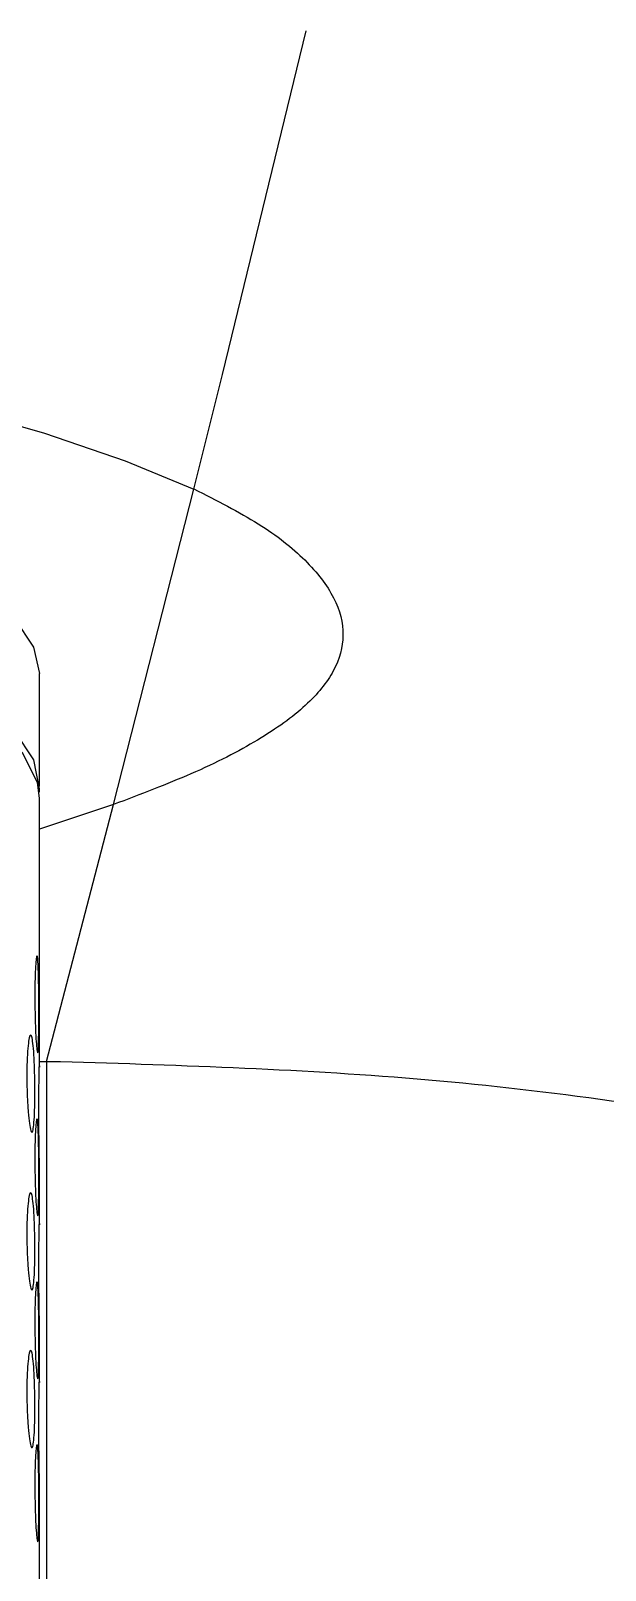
# Model space of a CAD drawing. Extents: x -51 to 27, y -13 to 136.
# Drawn here: x -9.452 to -8.861, y 59.732 to 61.317 of the extents above; entities that cross this region are included whole.
import ezdxf

# ---------------------------------------------------------------- set-up
doc = ezdxf.new("R2010")
doc.units = 0
doc.header["$MEASUREMENT"] = 0
doc.layers.add('GEOMETRY', color=2, linetype='Continuous', lineweight=25)

# ---------------------------------------------------------------- blocks, each defined once
blk = doc.blocks.new('2026 MONTERREY-BLOOM')
at = {"layer": 'GEOMETRY'}
for p, q in [((2.4272, -22.7513), (2.5132, -22.3974)), ((2.3978, -22.8693), (2.4272, -22.7513)), ((2.3151, -23.1941), (2.3978, -22.8693)), ((2.2387, -23.1753), (2.2387, -23.0593)), ((2.2387, -23.4646), (2.2387, -23.1876)), ((2.3151, -23.1941), (2.2387, -23.2196)), ((2.246, -23.4586), (2.3151, -23.1941)), ((2.2387, -23.4586), (2.246, -23.4586)), ((2.246, -23.4585), (2.2605, -23.4586)), ((2.2387, -23.6269), (2.2387, -23.5625)), ((2.2387, -23.7893), (2.2387, -23.7248)), ((2.2387, -24.1838), (2.2387, -23.8872))]:
    blk.add_line(p, q, dxfattribs=at)
at = {"layer": 'GEOMETRY', "flags": 128}
for points in [[(1.0105, -22.6178), (1.1825, -22.6325), (1.3474, -22.6492), (1.5047, -22.6678), (1.6533, -22.688), (1.7927, -22.71), (1.922, -22.7334), (2.0407, -22.7583), (2.1481, -22.7844), (2.2438, -22.8117), (2.3271, -22.8401), (2.3978, -22.8693), (2.3978, -22.8693)], [(1.0054, -22.7185), (1.1623, -22.7342), (1.3114, -22.7517), (1.4518, -22.7709), (1.5828, -22.7918), (1.7036, -22.8143), (1.8135, -22.8381), (1.9118, -22.8632), (1.998, -22.8895), (2.0716, -22.9167), (2.1322, -22.9447), (2.1795, -22.9734), (2.2131, -23.0026), (2.2328, -23.0321), (2.2387, -23.0593)], [(1.0054, -22.8345), (1.1623, -22.8501), (1.3114, -22.8676), (1.4518, -22.8869), (1.5828, -22.9078), (1.7036, -22.9302), (1.8135, -22.9541), (1.9118, -22.9792), (1.998, -23.0055), (2.0716, -23.0327), (2.1322, -23.0607), (2.1795, -23.0894), (2.2131, -23.1186), (2.2328, -23.1481), (2.2386, -23.1778), (2.2384, -23.1814)], [(2.2387, -23.1876), (2.2366, -23.1714), (2.2212, -23.1407), (2.1908, -23.1103), (2.1457, -23.0804), (2.0862, -23.0511), (2.0126, -23.0227), (1.9253, -22.9954), (1.8249, -22.9691), (1.7121, -22.9443), (1.5875, -22.9209), (1.4518, -22.8992)]]:
    blk.add_lwpolyline(points, dxfattribs=at)
at = {"layer": 'GEOMETRY'}
for points, knots in [([(-36.6427, -38.9849), (-36.6428, -38.748), (-36.6429, -38.2513), (-36.6431, -37.4958), (-36.643, -36.7174), (-36.6423, -35.9379), (-36.6409, -35.1552), (-36.6388, -34.37), (-36.6343, -33.1243), (-36.6247, -31.4274), (-36.6007, -28.7277), (-36.5557, -25.4875), (-36.48, -22.0033), (-36.3837, -18.8258), (-36.2694, -15.9518), (-36.1467, -13.5568), (-36.0218, -11.6425), (-35.9083, -10.2086), (-35.8038, -9.1111), (-35.7174, -8.3466), (-35.6715, -7.9173), (-35.5982, -7.4928), (-35.4908, -7.0801), (-35.3398, -6.6435), (-35.1358, -6.1898), (-34.8703, -5.7277), (-34.5603, -5.2943), (-34.2088, -4.8937), (-33.8193, -4.53), (-33.3956, -4.2066), (-32.942, -3.9269), (-32.4916, -3.7075), (-32.0535, -3.5411), (-31.634, -3.4198), (-31.1992, -3.3309), (-30.7502, -3.28), (-30.3002, -3.2288), (-29.6557, -3.1612), (-28.8172, -3.0818), (-27.5048, -2.9746), (-25.9207, -2.8687), (-23.9532, -2.7617), (-21.8759, -2.6679), (-19.6786, -2.5868), (-17.2507, -2.5139), (-14.59, -2.4519), (-11.7055, -2.4029), (-8.8195, -2.3695), (-5.9364, -2.3497), (-3.0548, -2.3416), (-0.5983, -2.3393), (1.4461, -2.34), (3.0915, -2.3423), (4.7536, -2.3465), (6.4156, -2.3534), (8.0545, -2.3645), (10.4077, -2.3864), (13.4813, -2.429), (16.9743, -2.5047), (20.1483, -2.6009), (23.0112, -2.7146), (25.3952, -2.8364), (27.3074, -2.9606), (28.7412, -3.0736), (29.84, -3.1777), (30.6063, -3.2639), (31.0378, -3.31), (31.4634, -3.3805), (31.8765, -3.4857), (32.3137, -3.6341), (32.7687, -3.8357), (33.2323, -4.0987), (33.6676, -4.4064), (34.0701, -4.7558), (34.436, -5.1433), (34.7616, -5.5651), (35.0437, -6.0171), (35.2785, -6.4922), (35.464, -6.9855), (35.6016, -7.491), (35.6829, -8.0099), (35.7387, -8.5338), (35.8146, -9.2299), (35.8967, -10.0974), (36.0051, -11.4079), (36.112, -12.9931), (36.2405, -15.3392), (36.3619, -18.1726), (36.4654, -21.4568), (36.5399, -24.7062), (36.5915, -27.9302), (36.6206, -30.8028), (36.6357, -33.3227), (36.6407, -34.9225), (36.6423, -35.9634), (36.6428, -36.4441), (36.643, -36.9237), (36.6431, -37.4023), (36.643, -37.8963), (36.6429, -38.4238), (36.6428, -38.792), (36.6428, -38.9849)], [0, 0, 0, 0, 0.005138, 0.010771, 0.016381, 0.022015, 0.027673, 0.03335, 0.039042, 0.054682, 0.070145, 0.097582, 0.124946, 0.145709, 0.16651, 0.187309, 0.197707, 0.208103, 0.218498, 0.221609, 0.224784, 0.227857, 0.230942, 0.234019, 0.237865, 0.24171, 0.245555, 0.249401, 0.253246, 0.257092, 0.260938, 0.264783, 0.267936, 0.271088, 0.274241, 0.277546, 0.280882, 0.284062, 0.291597, 0.299143, 0.312612, 0.326021, 0.341866, 0.357701, 0.373696, 0.394533, 0.415407, 0.436247, 0.457116, 0.477921, 0.498728, 0.51038, 0.52225, 0.534405, 0.54642, 0.558287, 0.569942, 0.597446, 0.624936, 0.645697, 0.666299, 0.687058, 0.697455, 0.707849, 0.718242, 0.721382, 0.724571, 0.72765, 0.730727, 0.733804, 0.737651, 0.741498, 0.745344, 0.74919, 0.753036, 0.756881, 0.760725, 0.76457, 0.768352, 0.772136, 0.775907, 0.779727, 0.783559, 0.79109, 0.798621, 0.812071, 0.825537, 0.849567, 0.873561, 0.896782, 0.920041, 0.943476, 0.95907, 0.97468, 0.978164, 0.981639, 0.985104, 0.988563, 0.992016, 0.995816, 1, 1, 1, 1]), ([(2.3978, -22.8692), (2.4212, -22.8811), (2.4679, -22.9047), (2.5152, -22.9426), (2.5449, -22.9812), (2.5545, -23.0195), (2.5444, -23.0566), (2.5154, -23.0926), (2.4663, -23.1278), (2.4005, -23.1616), (2.3428, -23.1836), (2.3151, -23.1941)], [0, 0, 0, 0, 0.110393, 0.220787, 0.334386, 0.447986, 0.558379, 0.668772, 0.782373, 0.895975, 1, 1, 1, 1]), ([(2.2382, -23.4079), (2.2382, -23.4133), (2.2381, -23.4242), (2.2379, -23.4376), (2.2376, -23.4468), (2.2371, -23.4507), (2.2364, -23.4488), (2.2356, -23.4414), (2.2348, -23.4294), (2.2343, -23.414), (2.234, -23.397), (2.234, -23.3803), (2.2345, -23.3658), (2.2351, -23.3552), (2.2359, -23.3496), (2.2366, -23.3496), (2.2373, -23.3553), (2.2377, -23.3661), (2.238, -23.3806), (2.2381, -23.3953), (2.2382, -23.4043), (2.2382, -23.4079)], [0, 0, 0, 0, 0.053681, 0.107362, 0.16105, 0.214742, 0.268427, 0.322104, 0.375785, 0.429475, 0.483166, 0.536847, 0.590524, 0.644209, 0.697901, 0.751589, 0.805267, 0.858946, 0.912634, 0.966326, 1, 1, 1, 1]), ([(2.234, -23.4895), (2.234, -23.495), (2.2339, -23.5059), (2.2334, -23.5193), (2.2325, -23.5285), (2.2313, -23.5324), (2.2299, -23.5305), (2.2285, -23.5232), (2.2272, -23.5111), (2.2262, -23.4957), (2.2257, -23.4787), (2.2258, -23.462), (2.2265, -23.4475), (2.2276, -23.4369), (2.229, -23.4313), (2.2305, -23.4313), (2.2318, -23.437), (2.2329, -23.4477), (2.2336, -23.4623), (2.234, -23.4769), (2.234, -23.486), (2.234, -23.4895)], [0, 0, 0, 0, 0.053654, 0.107308, 0.160962, 0.214626, 0.268317, 0.322052, 0.375822, 0.429578, 0.48326, 0.536855, 0.590423, 0.644043, 0.697753, 0.75152, 0.805283, 0.859003, 0.912683, 0.966342, 1, 1, 1, 1]), ([(2.2387, -23.5625), (2.2387, -23.5623), (2.2387, -23.5618), (2.2386, -23.5551), (2.2384, -23.5433), (2.2382, -23.5278), (2.2381, -23.5108), (2.2382, -23.4941), (2.2383, -23.4797), (2.2385, -23.4689), (2.2386, -23.4638), (2.2387, -23.4625), (2.2387, -23.4645), (2.2387, -23.4646)], [0, 0, 0, 0, 0.042913, 0.149005, 0.255008, 0.360943, 0.466849, 0.572749, 0.678649, 0.78455, 0.890461, 0.996413, 1, 1, 1, 1]), ([(2.2605, -23.4586), (2.387, -23.4626), (2.6399, -23.4704), (3.0159, -23.5247), (3.3868, -23.6071), (3.6261, -23.6893), (3.7458, -23.7304)], [0, 0, 0, 0, 0.249981, 0.499976, 0.749982, 1, 1, 1, 1]), ([(2.2382, -23.5756), (2.2382, -23.5811), (2.2381, -23.592), (2.2379, -23.6054), (2.2376, -23.6146), (2.2371, -23.6185), (2.2364, -23.6166), (2.2356, -23.6092), (2.2348, -23.5972), (2.2343, -23.5818), (2.234, -23.5648), (2.234, -23.5481), (2.2345, -23.5336), (2.2351, -23.523), (2.2359, -23.5173), (2.2366, -23.5174), (2.2373, -23.5231), (2.2377, -23.5338), (2.238, -23.5484), (2.2381, -23.563), (2.2382, -23.5721), (2.2382, -23.5756)], [0, 0, 0, 0, 0.053681, 0.107362, 0.16105, 0.214742, 0.268427, 0.322104, 0.375785, 0.429475, 0.483166, 0.536847, 0.590524, 0.644209, 0.697901, 0.751589, 0.805267, 0.858946, 0.912634, 0.966326, 1, 1, 1, 1]), ([(2.234, -23.6519), (2.234, -23.6574), (2.2339, -23.6683), (2.2334, -23.6817), (2.2325, -23.6908), (2.2313, -23.6947), (2.2299, -23.6929), (2.2285, -23.6855), (2.2272, -23.6734), (2.2262, -23.658), (2.2257, -23.641), (2.2258, -23.6244), (2.2265, -23.6099), (2.2276, -23.5993), (2.229, -23.5936), (2.2305, -23.5937), (2.2318, -23.5994), (2.2329, -23.6101), (2.2336, -23.6246), (2.234, -23.6393), (2.234, -23.6484), (2.234, -23.6519)], [0, 0, 0, 0, 0.053654, 0.107308, 0.160962, 0.214626, 0.268317, 0.322052, 0.375822, 0.429578, 0.48326, 0.536855, 0.590423, 0.644043, 0.697753, 0.75152, 0.805283, 0.859003, 0.912683, 0.966342, 1, 1, 1, 1]), ([(2.2387, -23.7248), (2.2387, -23.7247), (2.2387, -23.7242), (2.2386, -23.7174), (2.2384, -23.7056), (2.2382, -23.6901), (2.2381, -23.6732), (2.2382, -23.6565), (2.2383, -23.642), (2.2385, -23.6313), (2.2386, -23.6261), (2.2387, -23.6249), (2.2387, -23.6269), (2.2387, -23.6269)], [0, 0, 0, 0, 0.042913, 0.149005, 0.255008, 0.360943, 0.466849, 0.572749, 0.678649, 0.78455, 0.890461, 0.996413, 1, 1, 1, 1]), ([(2.2382, -23.7434), (2.2382, -23.7489), (2.2381, -23.7598), (2.2379, -23.7732), (2.2376, -23.7824), (2.2371, -23.7863), (2.2364, -23.7844), (2.2356, -23.777), (2.2348, -23.765), (2.2343, -23.7496), (2.234, -23.7326), (2.234, -23.7159), (2.2345, -23.7014), (2.2351, -23.6907), (2.2359, -23.6851), (2.2366, -23.6852), (2.2373, -23.6909), (2.2377, -23.7016), (2.238, -23.7162), (2.2381, -23.7308), (2.2382, -23.7399), (2.2382, -23.7434)], [0, 0, 0, 0, 0.053681, 0.107362, 0.16105, 0.214742, 0.268427, 0.322104, 0.375785, 0.429475, 0.483166, 0.536847, 0.590524, 0.644209, 0.697901, 0.751589, 0.805267, 0.858946, 0.912634, 0.966326, 1, 1, 1, 1]), ([(2.234, -23.8143), (2.234, -23.8197), (2.2339, -23.8306), (2.2334, -23.844), (2.2325, -23.8532), (2.2313, -23.8571), (2.2299, -23.8552), (2.2285, -23.8479), (2.2272, -23.8358), (2.2262, -23.8204), (2.2257, -23.8034), (2.2258, -23.7867), (2.2265, -23.7723), (2.2276, -23.7616), (2.229, -23.756), (2.2305, -23.756), (2.2318, -23.7617), (2.2329, -23.7725), (2.2336, -23.787), (2.234, -23.8017), (2.234, -23.8107), (2.234, -23.8143)], [0, 0, 0, 0, 0.053654, 0.107308, 0.160962, 0.214626, 0.268317, 0.322052, 0.375822, 0.429578, 0.48326, 0.536855, 0.590423, 0.644043, 0.697753, 0.75152, 0.805283, 0.859003, 0.912683, 0.966342, 1, 1, 1, 1]), ([(2.2387, -23.8872), (2.2387, -23.887), (2.2387, -23.8865), (2.2386, -23.8798), (2.2384, -23.868), (2.2382, -23.8525), (2.2381, -23.8355), (2.2382, -23.8188), (2.2383, -23.8044), (2.2385, -23.7936), (2.2386, -23.7885), (2.2387, -23.7873), (2.2387, -23.7892), (2.2387, -23.7893)], [0, 0, 0, 0, 0.042913, 0.149005, 0.255008, 0.360943, 0.466849, 0.572749, 0.678649, 0.78455, 0.890461, 0.996413, 1, 1, 1, 1]), ([(2.2382, -23.9112), (2.2382, -23.9167), (2.2381, -23.9276), (2.2379, -23.941), (2.2376, -23.9502), (2.2371, -23.954), (2.2364, -23.9522), (2.2356, -23.9448), (2.2348, -23.9327), (2.2343, -23.9173), (2.234, -23.9003), (2.234, -23.8837), (2.2345, -23.8692), (2.2351, -23.8585), (2.2359, -23.8529), (2.2366, -23.853), (2.2373, -23.8587), (2.2377, -23.8694), (2.238, -23.8839), (2.2381, -23.8986), (2.2382, -23.9077), (2.2382, -23.9112)], [0, 0, 0, 0, 0.053681, 0.107362, 0.16105, 0.214742, 0.268427, 0.322104, 0.375785, 0.429475, 0.483166, 0.536847, 0.590524, 0.644209, 0.697901, 0.751589, 0.805267, 0.858946, 0.912634, 0.966326, 1, 1, 1, 1])]:
    blk.add_open_spline(points, degree=3, knots=knots, dxfattribs=at)
blk.add_open_spline([(2.246, -23.4586), (2.246, -23.479), (2.246, -23.5199), (2.246, -23.6419), (2.246, -23.8016), (2.246, -23.9406), (2.246, -24.0101)], degree=3, dxfattribs=at)

msp = doc.modelspace()

# ---------------------------------------------------------------- block references
msp.add_blockref('2026 MONTERREY-BLOOM', (-11.682, 83.7145))

doc.saveas('drawing.dxf')
